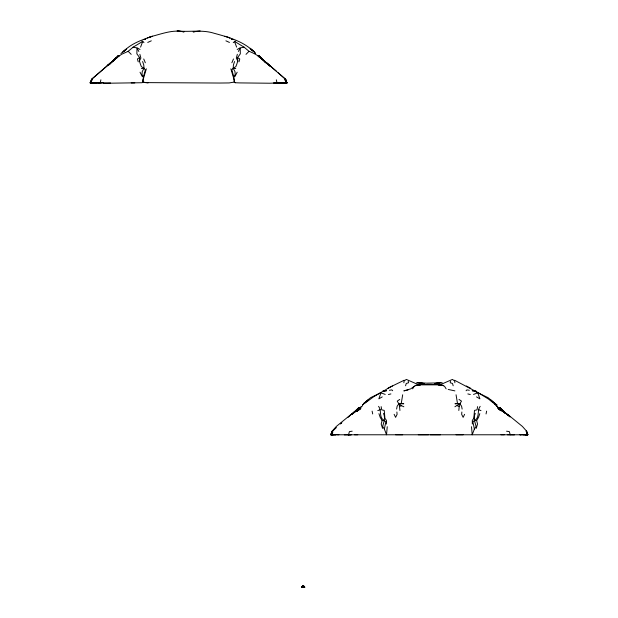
<?xml version="1.0" encoding="UTF-8"?>
<svg xmlns="http://www.w3.org/2000/svg" width="618" height="618" viewBox="0 0 618 618"><rect width="100%" height="100%" fill="white"/><g stroke="black" fill="none" stroke-linecap="round" stroke-linejoin="round"><path stroke-width="0.93" d="M386.412 424.056L386.451 420.41L384.89 418.231L384.257 410.414L381.7 409.827L381.151 406.629M94.083 82.858L107.439 83.221L141.978 82.727L142.897 82.078L142.92 79.985M458.811 410.468L459.413 404.682L461.491 401.128L459.004 399.421M480.163 406.327C477.243 410.004 479.344 415.072 476.586 418.873L472.917 421.862L474.369 429.023L472.214 434.778L471.511 426.714M474.369 429.023L476.099 426.482C475.018 422.148 473.04 417.814 475.265 413.388M402.681 394.786L401.252 403.407L398.919 403.724L397.158 406.196L396.609 409.077M263.083 60.046L261.36 58.386L285.609 79.297L286.899 83.075L284.998 83.021L287.015 82.611L269.765 83.221L239.714 82.912L235.226 82.727L234.307 82.078L229.147 82.936L219.637 83.036L145.168 82.611L142.897 82.078L143.368 77.111L145.338 69.942L144.025 68.281L141.368 66.628L140.417 64.233L139.413 60.973L139.614 57.605L136.872 53.836L136.98 48.173L138.834 51.448M387.231 426.714L386.536 434.778L384.373 429.023L382.65 426.482C383.732 422.148 385.702 417.814 383.484 413.388M235.226 82.727L234.307 82.078L233.836 77.111L235.226 74.454L234.948 71.526L233.179 68.281L233.457 64.813L234.601 61.53M461.862 412.013L461.654 414.338L463.145 417.359L464.605 414.315M403.848 382.751L404.133 380.935L406.335 379.413L418.687 384.805L437.05 384.612M450.476 381.213L450.228 382.774L452.507 383.469L453.164 385.771M477.59 406.629L477.042 409.827L474.485 410.414L473.851 418.231L472.299 420.41L472.33 424.056M112.978 61.167L112.592 61.561L115.836 58.393L91.588 79.289L90.29 83.075L92.221 83.021L90.869 83.136L91.588 79.274L115.805 58.393L113.542 60.618M100.888 79.815L100.27 82.688L90.189 82.611L90.877 83.136L91.155 81.599M486.057 413.952L486.629 411.132M331.07 434.817L331.773 431.812L336.207 427.571L331.773 431.804L331.063 434.817L336.138 434.748L331.07 434.817L332.994 434.763M378.95 413.643L380.163 417.281L382.109 420.58L381.198 424.056L382.557 428.398M237.335 54.284L236.308 58.084L237.791 60.981L236.787 64.233L235.837 66.636L233.179 68.281L231.866 69.942L233.836 77.111M238.981 61.846L239.784 58.949L237.582 57.605L240.325 53.836L240.224 48.173L238.37 51.448M348.529 434.778L349.409 431.611L352.19 431.194M146.342 68.822L143.121 79.652M331.48 434.778L332.492 431.202L330.931 434.778L527.811 434.778L526.714 431.294L522.434 426.459L508.158 414.802L497.838 408.367L500.812 410.561M405.578 385.771L406.235 383.469L408.513 382.774L408.266 381.213M384.373 429.023L385.825 421.862L382.156 418.873C379.398 415.072 381.507 410.004 378.587 406.327M304.751 587.1L303.739 586.096L302.333 586.312L302.38 587.1L303.253 586.019L304.751 587.1L301.762 587.1L303.253 586.019L304.674 587.1L303.253 586.019L301.762 587.1M303.253 586.096L304.465 587.1L303.253 586.019L302.797 587.1L303.253 586.019L304.674 587.1M476.192 428.398L477.552 424.056L476.632 420.58L478.579 417.281L479.8 413.643M330.931 434.778L332.028 431.294L336.308 426.459L350.584 414.802L360.904 408.367L358.571 410.02M140.58 47.107L142.743 41.344L141.993 41.058M302.974 586.312L302.048 587.1L303.106 586.096L304.133 587.1L304.133 586.312L302.333 586.312L301.839 587.1M383.469 391.287L386.551 390.723L382.936 390.947L380.966 392.801L378.849 398.842L382.233 396.895M231.881 62.766L233.473 58.973M304.002 586.312L303.716 587.1L303.647 586.096L304.465 586.66M139.413 60.973L140.896 58.084L139.861 54.284M234.917 76.547L237.173 72.221M142.603 61.53L143.739 64.813L144.025 68.281L142.256 71.526L141.978 74.446L143.368 77.111M412.623 388.83L414.083 386.474L415.814 385.493L420.889 384.69L418.695 385.4M116.199 58.44L118.192 55.713L110.946 62.966L113.936 59.761L119.537 55.69M356.965 410.19L358.965 407.455L355.953 410.337M358.95 409.842L361.414 406.505M90.869 83.136L90.189 82.611L92.569 79.459L91.588 79.274L90.305 83.075L103.183 82.526M118.192 55.713L115.172 58.61M357.366 409.487L358.965 407.455M285.192 80.178L285.64 79.668L285.215 80.139M357.08 411.279L359.305 408.838M362.411 406.003L355.752 410.622L352.16 414.369L355.744 410.638L360.309 407.432L354.709 411.503L352.314 414.068L354.709 411.511M466.08 390.754L466.891 389.881L469.34 390.282M233.249 42.603L235.211 41.058M116.346 57.744L113.171 60.896L114.987 58.88L121.638 54.26L128.189 51.309L133.071 47.2L142.743 41.344L143.955 42.603M354.747 411.92L358.973 407.455M357.019 411.449L359.336 409.07M355.342 411.31L357.127 409.487M246.01 54.353L249.015 51.309C255.435 53.696 261.275 57.513 265.833 62.619M354.879 411.804L356.578 410.143L351.688 414.137L356.578 410.143M108.173 65.408L110.429 63.237M109.031 64.589L112.198 61.777M122.997 51.711L126.466 49.092L123.994 51.109C131.526 43.268 142.341 39.838 152.352 36.246C162.627 33.581 173.38 29.425 184.087 31.873L177.065 30.908C189.479 32.36 202.063 29.378 214.23 33.302C227.934 37.049 242.735 41.012 253.195 51.124L250.715 49.123L254.199 51.727M367.772 399.977L363.763 403.454L367.239 400.835L364.767 402.851M302.38 587.1L303.407 586.096L303.647 586.66M110.174 63.669L108.892 64.813L110.189 63.685M351.024 414.693L349.185 416.331M110.259 62.943L107.184 65.678L108.073 64.898M347.957 417.428L348.838 416.64M120.881 53.503L126.466 49.085L124.002 51.109M351.943 414.369L354.16 412.523M367.741 400.008L370.53 397.714L380.371 392.894M364.218 403.701L373.388 396.957L380.17 392.917M278.239 72.816L285.609 79.32L286.319 83.136L287.015 82.611L284.628 79.459L285.609 79.297L286.899 83.075L274.021 82.526L279.073 83.013M454.887 406.768L459.823 403.724L461.584 406.196L462.14 409.077M113.936 59.761L117.281 57.327M414.083 386.474L410.738 388.853L403.84 390.885L408.027 389.981M399.738 399.421L397.25 401.128L399.328 404.682L399.939 410.468M383.33 391.217L389.456 387.401L404.218 380.224M302.866 586.096L302.511 586.66M139.614 57.605L137.412 58.949L138.223 61.846M122.959 52.02L123.376 51.773M237.181 49.486L239.776 47.98L244.133 47.2L249.015 51.309M355.744 410.638L357.366 409.695M355.752 410.622L358.988 408.745M392.461 385.98L387.965 388.343M302.333 586.312L302.974 586.096L303.253 587.1L303.253 586.019M147.741 42.426L151.302 40.834M473.535 394.431L477.776 392.801L479.892 398.842L476.509 396.895M377.776 410.615L380.271 409.672M421.7 384.612L440.055 384.805L452.415 379.413L454.609 380.935L454.894 382.751M526.227 431.464L526.714 431.294M149.51 37.18L152.352 36.246L147.262 37.945M399.367 406.443L401.538 405.74L403.855 406.768M388.436 394.523L390.9 393.929M144.017 39.537L145.524 39.235L143.646 39.575M414.987 385.493L418.687 384.805M389.402 390.282L391.858 389.881L392.662 390.754M434.802 383.492L442.233 382.781M200.132 30.9L193.117 31.873L195.86 31.503M434.763 383.492L440.904 382.642M457.49 403.407L454.964 403.755L459.823 403.724L457.49 403.407L456.061 394.786M273.65 83.136L283.114 82.858M141.429 68.559L144.025 68.281M283.971 82.928L287.015 82.611M416.517 382.781L423.979 383.492M98.131 83.013L102.04 82.657M110.599 82.99L103.554 83.136M348.212 434.972L351.372 434.74L344.326 434.887M382.109 420.58L384.52 420.433M280.448 83.051L285.385 83.059M92.229 83.021L90.305 83.075L96.756 83.044M439.375 382.882L426.474 383.16L417.838 382.65L423.948 383.492M331.063 434.817L332.986 434.763L330.962 434.354L332.384 432.461L330.962 434.361L331.642 434.879M337.521 434.794L338.903 434.763M514.415 434.887L507.37 434.74M131.217 82.936L134.809 82.897M431.727 384.373L427.015 384.373M463.145 434.763L456.061 434.778M428.529 434.763L418.286 434.778M354.454 434.771L357.737 434.763M402.681 434.778L395.597 434.763M440.456 434.778L430.213 434.763M301.986 586.66L304.527 586.66M501.005 434.763L504.288 434.771M527.1 434.887L525.771 434.771L527.664 434.817L526.381 431.04L526.953 434.114M284.983 83.021L286.899 83.075M525.756 434.763L527.672 434.817L526.381 431.063M474.222 420.433L476.632 420.58M233.179 39.537L233.565 39.575L231.68 39.235L233.565 39.575M90.189 82.611L93.233 82.928M233.179 68.281L235.775 68.567M148.057 82.936L142.889 82.078M401.252 403.407L403.778 403.755L398.919 403.724L401.538 405.74M506.559 431.194L509.332 431.611L510.213 434.778M133.071 47.2L137.428 47.98L140.008 49.486M475.273 391.287L472.191 390.723L475.806 390.947L477.776 392.801M440.055 384.805L443.755 385.493M448.204 389.44L454.902 390.885M467.841 393.929L470.306 394.523M440.047 385.4L437.861 384.69L442.936 385.493L444.659 386.474L446.119 388.83M457.204 405.74L459.375 406.443M227.694 37.173L229.942 37.937L224.852 36.246M332.028 431.294L332.515 431.464M478.471 409.672L480.974 410.615M380.966 392.801L385.207 394.431M225.902 40.827L229.463 42.426M454.524 380.224L475.42 391.217M474.663 391.171L488.158 397.722L497.119 405.238L490.939 400.008M466.281 385.98L470.777 388.343M244.133 47.2L234.469 41.336L236.624 47.107M478.579 392.917L488.552 399.12L495.721 404.867M258.988 57.01L262.241 58.903L257.629 55.674M498.942 408.282L503.013 410.653L505.4 413.311L501.615 409.487L498.402 407.416L504.041 411.511L507.594 415.002L506.134 413.844M494.593 403.523L495.033 403.786M501.414 409.726L505.408 413.272L500.835 409.131M496.324 405.995L504.041 411.511L499.761 407.455L501.77 410.19L499.815 407.563L505.192 412.816M258.942 56.431L266.095 62.681M259.328 56.856L262.287 58.965M259.908 57.327L263.276 59.768L266.234 62.943M254.183 51.696L250.166 48.266M500.711 409.023L503.979 411.518L501.731 409.549M507.942 415.188L506.474 414.045L507.857 415.18M262.024 58.98L276.2 70.985M265.029 61.777L266.227 62.758M264.558 61.391L266.034 62.619M259.993 57.072L258.988 55.705L266.234 63.028M508.305 415.265L510.167 416.895L502.04 410.128L509.904 416.64M267.03 63.677L269.61 65.964L268.475 64.875M266.945 62.943L270.02 65.701L269.131 64.898M263.206 59.768L259.042 55.813L260.031 57.15M264.635 61.522L264.234 61.151L269.78 65.717L264.234 61.151L264.635 61.561M303.253 586.66L303.716 587.1M494.524 403.701L499.298 409.178M500.765 410.429L499.406 409.07L501.144 410.854M128.189 51.309L131.201 54.361M499.444 408.838L500.534 409.989M332.329 431.403L332.778 431.928L332.337 431.379M258.988 55.705L260.062 57.065M499.761 407.455L501.376 409.487M259.042 55.813L260.101 57.165M499.815 407.563L501.399 409.579M140.031 72.221L142.287 76.547M394.137 414.315L395.605 417.359L397.088 414.338L396.887 412.013M143.731 58.973L145.323 62.766M234.083 79.652L230.862 68.822M527.811 434.778L526.258 431.202L527.262 434.778M304.133 587.1L303.538 586.312M276.323 79.815L276.934 82.688M372.113 411.132L372.693 413.952M285.609 79.297L286.327 83.136M332.492 431.202L332.7 432.986M237.582 57.605L237.791 60.981M234.284 79.985L234.307 82.078M302.048 586.66L302.048 587.1M332.353 431.04L332.075 432.577L332.36 431.016M363.732 403.763L362.581 405.045L363.732 403.763M341.746 422.704L340.387 423.925L341.762 422.712M117.405 57.482L114.979 58.895L117.412 57.474M356.764 410.769L359.885 409.255L356.764 410.769M526.405 434.802L522.604 434.748L527.672 434.817L526.405 434.802M521.221 434.794L519.838 434.763L521.213 434.794M501.978 410.769L498.865 409.255L501.978 410.769M255.412 53.31L254.261 52.043L255.412 53.326M527.787 434.354L526.83 433.094L527.78 434.354"/></g></svg>
